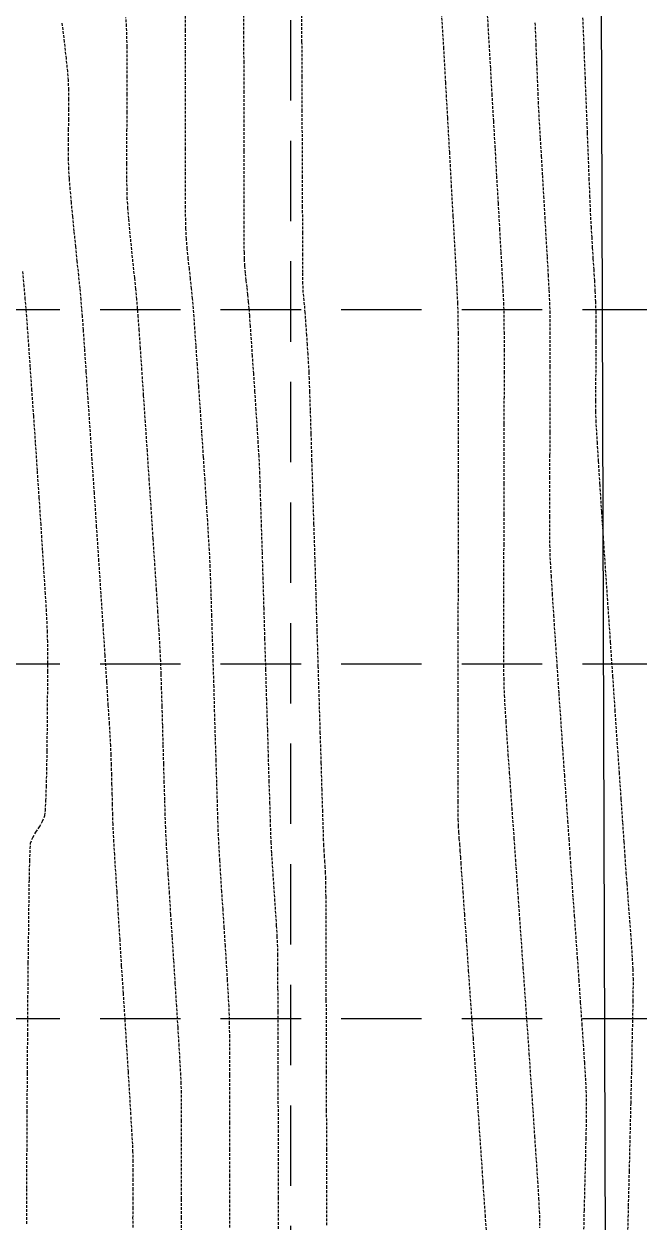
# Model space of a CAD drawing. Header units: inches. Extents: x 7994 to 10114, y 11164 to 12491.
# Drawn here: x 9889.2 to 9946.6, y 12039.9 to 12151.7 of the extents above; entities that cross this region are included whole.
import ezdxf

# ---------------------------------------------------------------- set-up
doc = ezdxf.new("R2010")
doc.units = ezdxf.units.IN
doc.header["$MEASUREMENT"] = 0
doc.linetypes.add('HIDDEN', pattern=[0.375, 0.25, -0.125])
doc.linetypes.add('x4227topo$0$HIDDEN', pattern=[0.375, 0.25, -0.125])
for name, color, linetype in [('CONTOURS', 43, 'x4227topo$0$HIDDEN'), ('GRID', 254, 'HIDDEN'), ('x4227 lots$0$p-row', 5, 'Continuous')]:
    doc.layers.add(name, color=color, linetype=linetype)

msp = doc.modelspace()

# ---------------------------------------------------------------- linework, layer by layer
at = {"layer": 'CONTOURS', "color": 43}
for p, q in [((9904.29, 12151.04, 1236), (9904.28, 12152.9, 1236)), ((9909.74, 12150.78, 1235), (9909.73, 12153.36, 1235)), ((9915.16, 12149.98, 1234), (9915.15, 12153.14, 1234)), ((9932.41, 12153.21, 1235), (9932.5, 12151.61, 1235)), ((9893, 12150.01, 1238), (9892.78, 12151.86, 1238)), ((9898.79, 12151.47, 1237), (9898.73, 12152.26, 1237)), ((9928.17, 12152.62, 1234), (9928.36, 12149.46, 1234)), ((9941.35, 12152.23, 1237), (9941.46, 12149.44, 1237)), ((9898.82, 12150.64, 1237), (9898.79, 12151.47, 1237)), ((9904.29, 12148.96, 1236), (9904.29, 12151.04, 1236)), ((9909.75, 12148.06, 1235), (9909.74, 12150.78, 1235)), ((9932.5, 12151.61, 1235), (9932.61, 12149.68, 1235)), ((9936.9, 12151.78, 1236), (9936.98, 12149.76, 1236)), ((9893.17, 12148.44, 1238), (9893, 12150.01, 1238)), ((9898.84, 12149.53, 1237), (9898.82, 12150.64, 1237)), ((9915.17, 12146.75, 1234), (9915.16, 12149.98, 1234)), ((9932.61, 12149.68, 1235), (9932.74, 12147.5, 1235)), ((9936.98, 12149.76, 1236), (9937.05, 12147.95, 1236)), ((9893.3, 12147.22, 1238), (9893.17, 12148.44, 1238)), ((9898.85, 12148.2, 1237), (9898.84, 12149.53, 1237)), ((9904.29, 12146.75, 1236), (9904.29, 12148.96, 1236)), ((9928.36, 12149.46, 1234), (9928.54, 12146.19, 1234)), ((9941.46, 12149.44, 1237), (9941.57, 12146.67, 1237)), ((9898.85, 12146.69, 1237), (9898.85, 12148.2, 1237)), ((9909.75, 12145.28, 1235), (9909.75, 12148.06, 1235)), ((9932.74, 12147.5, 1235), (9932.87, 12145.12, 1235)), ((9937.05, 12147.95, 1236), (9937.11, 12146.41, 1236)), ((9893.36, 12146.41, 1238), (9893.3, 12147.22, 1238)), ((9893.4, 12145.52, 1238), (9893.36, 12146.41, 1238)), ((9898.84, 12145.07, 1237), (9898.85, 12146.69, 1237)), ((9904.29, 12144.47, 1236), (9904.29, 12146.75, 1236)), ((9915.18, 12143.52, 1234), (9915.17, 12146.75, 1234)), ((9928.54, 12146.19, 1234), (9928.73, 12142.91, 1234)), ((9937.11, 12146.41, 1236), (9937.16, 12145.21, 1236)), ((9941.57, 12146.67, 1237), (9941.67, 12144.01, 1237)), ((9893.41, 12144.6, 1238), (9893.4, 12145.52, 1238)), ((9909.75, 12142.51, 1235), (9909.75, 12145.28, 1235)), ((9932.87, 12145.12, 1235), (9933.02, 12142.6, 1235)), ((9937.16, 12145.21, 1236), (9937.19, 12144.41, 1236)), ((9893.41, 12143.67, 1238), (9893.41, 12144.6, 1238)), ((9898.84, 12143.4, 1237), (9898.84, 12145.07, 1237)), ((9904.28, 12142.19, 1236), (9904.29, 12144.47, 1236)), ((9937.19, 12144.41, 1236), (9937.23, 12143.6, 1236)), ((9941.67, 12144.01, 1237), (9941.77, 12141.51, 1237)), ((9893.4, 12142.73, 1238), (9893.41, 12143.67, 1238)), ((9898.83, 12141.72, 1237), (9898.84, 12143.4, 1237)), ((9915.2, 12140.37, 1234), (9915.18, 12143.52, 1234)), ((9928.73, 12142.91, 1234), (9928.91, 12139.69, 1234)), ((9937.23, 12143.6, 1236), (9937.3, 12142.44, 1236)), ((9893.37, 12140.85, 1238), (9893.38, 12141.79, 1238)), ((9893.38, 12141.79, 1238), (9893.4, 12142.73, 1238)), ((9904.28, 12139.98, 1236), (9904.28, 12142.19, 1236)), ((9909.75, 12139.83, 1235), (9909.75, 12142.51, 1235)), ((9933.02, 12142.6, 1235), (9933.17, 12140.03, 1235)), ((9937.3, 12142.44, 1236), (9937.38, 12141, 1236)), ((9893.36, 12139.92, 1238), (9893.37, 12140.85, 1238)), ((9898.82, 12140.1, 1237), (9898.83, 12141.72, 1237)), ((9937.38, 12141, 1236), (9937.48, 12139.34, 1236)), ((9941.77, 12141.51, 1237), (9941.86, 12139.23, 1237)), ((9893.37, 12139.01, 1238), (9893.36, 12139.92, 1238)), ((9898.82, 12138.6, 1237), (9898.82, 12140.1, 1237)), ((9904.28, 12137.92, 1236), (9904.28, 12139.98, 1236)), ((9909.76, 12137.31, 1235), (9909.75, 12139.83, 1235)), ((9915.21, 12137.37, 1234), (9915.2, 12140.37, 1234)), ((9928.91, 12139.69, 1234), (9929.08, 12136.59, 1234)), ((9933.17, 12140.03, 1235), (9933.31, 12137.45, 1235)), ((9893.4, 12138.11, 1238), (9893.37, 12139.01, 1238)), ((9898.82, 12137.26, 1237), (9898.82, 12138.6, 1237)), ((9937.48, 12139.34, 1236), (9937.59, 12137.52, 1236)), ((9941.86, 12139.23, 1237), (9941.93, 12137.24, 1237)), ((9893.45, 12137.26, 1238), (9893.4, 12138.11, 1238)), ((9893.54, 12136.22, 1238), (9893.45, 12137.26, 1238)), ((9898.84, 12136.15, 1237), (9898.82, 12137.26, 1237)), ((9904.28, 12136.07, 1236), (9904.28, 12137.92, 1236)), ((9909.76, 12135.03, 1235), (9909.76, 12137.31, 1235)), ((9915.22, 12134.6, 1234), (9915.21, 12137.37, 1234)), ((9933.31, 12137.45, 1235), (9933.46, 12134.94, 1235)), ((9937.59, 12137.52, 1236), (9937.7, 12135.61, 1236)), ((9893.64, 12135.02, 1238), (9893.54, 12136.22, 1238)), ((9898.86, 12135.33, 1237), (9898.84, 12136.15, 1237)), ((9929.08, 12136.59, 1234), (9929.24, 12133.7, 1234)), ((9941.93, 12137.24, 1237), (9942, 12135.6, 1237)), ((9898.92, 12134.46, 1237), (9898.86, 12135.33, 1237)), ((9904.29, 12134.52, 1236), (9904.28, 12136.07, 1236)), ((9909.76, 12133.06, 1235), (9909.76, 12135.03, 1235)), ((9937.7, 12135.61, 1236), (9937.81, 12133.67, 1236)), ((9942, 12135.6, 1237), (9942.05, 12134.39, 1237)), ((9893.77, 12133.7, 1238), (9893.64, 12135.02, 1238)), ((9898.99, 12133.5, 1237), (9898.92, 12134.46, 1237)), ((9904.31, 12133.32, 1236), (9904.29, 12134.52, 1236)), ((9915.23, 12132.15, 1234), (9915.22, 12134.6, 1234)), ((9933.46, 12134.94, 1235), (9933.59, 12132.55, 1235)), ((9942.05, 12134.39, 1237), (9942.08, 12133.65, 1237)), ((9893.91, 12132.32, 1238), (9893.77, 12133.7, 1238)), ((9899.09, 12132.45, 1237), (9898.99, 12133.5, 1237)), ((9904.33, 12132.54, 1236), (9904.31, 12133.32, 1236)), ((9909.77, 12131.47, 1235), (9909.76, 12133.06, 1235)), ((9929.24, 12133.7, 1234), (9929.39, 12131.09, 1234)), ((9937.81, 12133.67, 1236), (9937.92, 12131.75, 1236)), ((9942.08, 12133.65, 1237), (9942.13, 12132.74, 1237)), ((9894.05, 12130.91, 1238), (9893.91, 12132.32, 1238)), ((9899.2, 12131.35, 1237), (9899.09, 12132.45, 1237)), ((9904.38, 12131.61, 1236), (9904.33, 12132.54, 1236)), ((9915.24, 12130.08, 1234), (9915.23, 12132.15, 1234)), ((9933.59, 12132.55, 1235), (9933.71, 12130.37, 1235)), ((9937.92, 12131.75, 1236), (9938.03, 12129.93, 1236)), ((9942.13, 12132.74, 1237), (9942.19, 12131.78, 1237)), ((9942.19, 12131.78, 1237), (9942.25, 12130.78, 1237)), ((9894.19, 12129.53, 1238), (9894.05, 12130.91, 1238)), ((9899.31, 12130.22, 1237), (9899.2, 12131.35, 1237)), ((9904.46, 12130.68, 1236), (9904.38, 12131.61, 1236)), ((9904.55, 12129.75, 1236), (9904.46, 12130.68, 1236)), ((9909.78, 12130.35, 1235), (9909.77, 12131.47, 1235)), ((9929.39, 12131.09, 1234), (9929.51, 12128.83, 1234)), ((9942.25, 12130.78, 1237), (9942.31, 12129.76, 1237)), ((9894.33, 12128.21, 1238), (9894.19, 12129.53, 1238)), ((9899.43, 12129.09, 1237), (9899.31, 12130.22, 1237)), ((9904.65, 12128.83, 1236), (9904.55, 12129.75, 1236)), ((9909.79, 12129.76, 1235), (9909.78, 12130.35, 1235)), ((9909.83, 12129.1, 1235), (9909.79, 12129.76, 1235)), ((9915.24, 12128.48, 1234), (9915.24, 12130.08, 1234)), ((9933.71, 12130.37, 1235), (9933.82, 12128.44, 1235)), ((9938.03, 12129.93, 1236), (9938.12, 12128.27, 1236)), ((9942.31, 12129.76, 1237), (9942.38, 12128.74, 1237)), ((9889.24, 12127.21, 1239), (9889.1, 12128.69, 1239)), ((9899.55, 12127.99, 1237), (9899.43, 12129.09, 1237)), ((9904.75, 12127.9, 1236), (9904.65, 12128.83, 1236)), ((9909.89, 12128.43, 1235), (9909.83, 12129.1, 1235)), ((9909.96, 12127.76, 1235), (9909.89, 12128.43, 1235)), ((9915.25, 12127.42, 1234), (9915.24, 12128.48, 1234)), ((9929.51, 12128.83, 1234), (9929.6, 12126.99, 1234)), ((9933.82, 12128.44, 1235), (9933.9, 12126.84, 1235)), ((9942.38, 12128.74, 1237), (9942.44, 12127.72, 1237)), ((9889.34, 12126, 1239), (9889.24, 12127.21, 1239)), ((9894.45, 12127.01, 1238), (9894.33, 12128.21, 1238)), ((9899.66, 12126.94, 1237), (9899.55, 12127.99, 1237)), ((9904.85, 12126.97, 1236), (9904.75, 12127.9, 1236)), ((9910.03, 12127.1, 1235), (9909.96, 12127.76, 1235)), ((9915.26, 12126.98, 1234), (9915.25, 12127.42, 1234)), ((9938.12, 12128.27, 1236), (9938.2, 12126.83, 1236)), ((9942.44, 12127.72, 1237), (9942.49, 12126.73, 1237)), ((9894.55, 12125.97, 1238), (9894.45, 12127.01, 1238)), ((9899.75, 12125.98, 1237), (9899.66, 12126.94, 1237)), ((9904.95, 12126.04, 1236), (9904.85, 12126.97, 1236)), ((9910.1, 12126.43, 1235), (9910.03, 12127.1, 1235)), ((9910.17, 12125.77, 1235), (9910.1, 12126.43, 1235)), ((9915.28, 12126.6, 1234), (9915.26, 12126.98, 1234)), ((9915.32, 12126.23, 1234), (9915.28, 12126.6, 1234)), ((9915.36, 12125.85, 1234), (9915.32, 12126.23, 1234)), ((9929.6, 12126.99, 1234), (9929.67, 12125.66, 1234)), ((9933.9, 12126.84, 1235), (9933.96, 12125.64, 1235)), ((9938.2, 12126.83, 1236), (9938.25, 12125.68, 1236)), ((9942.49, 12126.73, 1237), (9942.54, 12125.77, 1237)), ((9889.42, 12125.13, 1239), (9889.34, 12126, 1239)), ((9889.48, 12124.38, 1239), (9889.42, 12125.13, 1239)), ((9894.62, 12125.12, 1238), (9894.55, 12125.97, 1238)), ((9894.68, 12124.39, 1238), (9894.62, 12125.12, 1238)), ((9899.82, 12125.12, 1237), (9899.75, 12125.98, 1237)), ((9899.88, 12124.35, 1237), (9899.82, 12125.12, 1237)), ((9905.03, 12125.11, 1236), (9904.95, 12126.04, 1236)), ((9905.09, 12124.35, 1236), (9905.03, 12125.11, 1236)), ((9910.23, 12125.1, 1235), (9910.17, 12125.77, 1235)), ((9910.28, 12124.47, 1235), (9910.23, 12125.1, 1235)), ((9915.4, 12125.47, 1234), (9915.36, 12125.85, 1234)), ((9915.43, 12125.1, 1234), (9915.4, 12125.47, 1234)), ((9915.46, 12124.74, 1234), (9915.43, 12125.1, 1234)), ((9929.67, 12125.66, 1234), (9929.7, 12124.9, 1234)), ((9933.96, 12125.64, 1235), (9933.99, 12124.89, 1235)), ((9938.25, 12125.68, 1236), (9938.28, 12124.87, 1236)), ((9942.54, 12125.77, 1237), (9942.57, 12124.85, 1237)), ((9889.56, 12123.18, 1239), (9889.48, 12124.38, 1239)), ((9894.77, 12123.11, 1238), (9894.68, 12124.39, 1238)), ((9899.97, 12123.09, 1237), (9899.88, 12124.35, 1237)), ((9905.17, 12123.18, 1236), (9905.09, 12124.35, 1236)), ((9910.35, 12123.48, 1235), (9910.28, 12124.47, 1235)), ((9915.5, 12124.18, 1234), (9915.46, 12124.74, 1234)), ((9915.55, 12123.47, 1234), (9915.5, 12124.18, 1234)), ((9929.7, 12124.9, 1234), (9929.71, 12124.16, 1234)), ((9929.71, 12124.16, 1234), (9929.72, 12122.8, 1234)), ((9933.99, 12124.89, 1235), (9934, 12124.15, 1235)), ((9934, 12124.15, 1235), (9934.01, 12122.91, 1235)), ((9938.28, 12124.87, 1236), (9938.29, 12124.08, 1236)), ((9938.29, 12124.08, 1236), (9938.3, 12122.92, 1236)), ((9942.57, 12124.85, 1237), (9942.59, 12123.99, 1237)), ((9942.59, 12123.99, 1237), (9942.59, 12123.02, 1237)), ((9889.68, 12121.59, 1239), (9889.56, 12123.18, 1239)), ((9894.89, 12121.37, 1238), (9894.77, 12123.11, 1238)), ((9900.09, 12121.4, 1237), (9899.97, 12123.09, 1237)), ((9905.27, 12121.66, 1236), (9905.17, 12123.18, 1236)), ((9910.44, 12122.19, 1235), (9910.35, 12123.48, 1235)), ((9915.61, 12122.64, 1234), (9915.55, 12123.47, 1234)), ((9929.72, 12122.8, 1234), (9929.72, 12120.91, 1234)), ((9934.01, 12122.91, 1235), (9934.01, 12121.25, 1235)), ((9938.3, 12122.92, 1236), (9938.3, 12121.43, 1236)), ((9942.59, 12123.02, 1237), (9942.59, 12121.98, 1237)), ((9905.4, 12119.86, 1236), (9905.27, 12121.66, 1236)), ((9910.54, 12120.69, 1235), (9910.44, 12122.19, 1235)), ((9915.67, 12121.75, 1234), (9915.61, 12122.64, 1234)), ((9915.73, 12120.84, 1234), (9915.67, 12121.75, 1234)), ((9942.59, 12121.98, 1237), (9942.58, 12120.88, 1237)), ((9889.81, 12119.67, 1239), (9889.68, 12121.59, 1239)), ((9895.03, 12119.21, 1238), (9894.89, 12121.37, 1238)), ((9900.23, 12119.36, 1237), (9900.09, 12121.4, 1237)), ((9910.66, 12119.05, 1235), (9910.54, 12120.69, 1235)), ((9915.78, 12119.97, 1234), (9915.73, 12120.84, 1234)), ((9929.72, 12120.91, 1234), (9929.73, 12118.55, 1234)), ((9934.01, 12121.25, 1235), (9934.01, 12119.22, 1235)), ((9938.3, 12121.43, 1236), (9938.3, 12119.69, 1236)), ((9942.58, 12120.88, 1237), (9942.57, 12119.76, 1237)), ((9889.96, 12117.49, 1239), (9889.81, 12119.67, 1239)), ((9905.53, 12117.86, 1236), (9905.4, 12119.86, 1236)), ((9915.83, 12119.17, 1234), (9915.78, 12119.97, 1234)), ((9938.3, 12119.69, 1236), (9938.29, 12117.75, 1236)), ((9942.57, 12119.76, 1237), (9942.56, 12118.63, 1237)), ((9895.2, 12116.72, 1238), (9895.03, 12119.21, 1238)), ((9900.38, 12117.04, 1237), (9900.23, 12119.36, 1237)), ((9910.77, 12117.34, 1235), (9910.66, 12119.05, 1235)), ((9915.85, 12118.54, 1234), (9915.83, 12119.17, 1234)), ((9915.89, 12117.34, 1234), (9915.85, 12118.54, 1234)), ((9929.73, 12118.55, 1234), (9929.73, 12115.81, 1234)), ((9934.01, 12119.22, 1235), (9934.01, 12116.89, 1235)), ((9942.56, 12118.63, 1237), (9942.55, 12117.53, 1237)), ((9890.13, 12115.11, 1239), (9889.96, 12117.49, 1239)), ((9905.68, 12115.72, 1236), (9905.53, 12117.86, 1236)), ((9910.88, 12115.65, 1235), (9910.77, 12117.34, 1235)), ((9915.95, 12115.62, 1234), (9915.89, 12117.34, 1234)), ((9938.29, 12117.75, 1236), (9938.29, 12115.69, 1236)), ((9942.55, 12117.53, 1237), (9942.55, 12116.49, 1237)), ((9895.39, 12113.97, 1238), (9895.2, 12116.72, 1238)), ((9900.55, 12114.51, 1237), (9900.38, 12117.04, 1237)), ((9934.01, 12116.89, 1235), (9934, 12114.34, 1235)), ((9942.55, 12116.49, 1237), (9942.55, 12115.52, 1237)), ((9890.3, 12112.61, 1239), (9890.13, 12115.11, 1239)), ((9905.82, 12113.5, 1236), (9905.68, 12115.72, 1236)), ((9910.99, 12114.04, 1235), (9910.88, 12115.65, 1235)), ((9916.02, 12113.45, 1234), (9915.95, 12115.62, 1234)), ((9929.73, 12115.81, 1234), (9929.73, 12112.75, 1234)), ((9938.29, 12115.69, 1236), (9938.28, 12113.56, 1236)), ((9942.55, 12115.52, 1237), (9942.57, 12114.66, 1237)), ((9895.58, 12111, 1238), (9895.39, 12113.97, 1238)), ((9900.73, 12111.83, 1237), (9900.55, 12114.51, 1237)), ((9911.08, 12112.59, 1235), (9910.99, 12114.04, 1235)), ((9934, 12114.34, 1235), (9934, 12111.62, 1235)), ((9942.57, 12114.66, 1237), (9942.61, 12113.92, 1237)), ((9942.61, 12113.92, 1237), (9942.69, 12112.63, 1237)), ((9905.97, 12111.29, 1236), (9905.82, 12113.5, 1236)), ((9916.09, 12110.91, 1234), (9916.02, 12113.45, 1234)), ((9929.73, 12112.75, 1234), (9929.73, 12109.45, 1234)), ((9938.28, 12113.56, 1236), (9938.27, 12111.44, 1236)), ((9890.47, 12110.03, 1239), (9890.3, 12112.61, 1239)), ((9900.91, 12109.09, 1237), (9900.73, 12111.83, 1237)), ((9911.15, 12111.37, 1235), (9911.08, 12112.59, 1235)), ((9934, 12111.62, 1235), (9933.99, 12108.8, 1235)), ((9942.69, 12112.63, 1237), (9942.8, 12110.86, 1237)), ((9895.79, 12107.91, 1238), (9895.58, 12111, 1238)), ((9906.11, 12109.14, 1236), (9905.97, 12111.29, 1236)), ((9911.2, 12110.47, 1235), (9911.15, 12111.37, 1235)), ((9911.23, 12109.73, 1235), (9911.2, 12110.47, 1235)), ((9916.18, 12108.07, 1234), (9916.09, 12110.91, 1234)), ((9938.27, 12111.44, 1236), (9938.26, 12109.37, 1236)), ((9942.8, 12110.86, 1237), (9942.94, 12108.68, 1237)), ((9890.64, 12107.46, 1239), (9890.47, 12110.03, 1239)), ((9911.27, 12108.49, 1235), (9911.23, 12109.73, 1235)), ((9929.73, 12109.45, 1234), (9929.72, 12105.98, 1234)), ((9938.26, 12109.37, 1236), (9938.26, 12107.44, 1236)), ((9901.1, 12106.35, 1237), (9900.91, 12109.09, 1237)), ((9906.24, 12107.12, 1236), (9906.11, 12109.14, 1236)), ((9911.32, 12106.81, 1235), (9911.27, 12108.49, 1235)), ((9933.99, 12108.8, 1235), (9933.98, 12105.94, 1235)), ((9942.94, 12108.68, 1237), (9943.1, 12106.15, 1237)), ((9890.81, 12104.96, 1239), (9890.64, 12107.46, 1239)), ((9896, 12104.74, 1238), (9895.79, 12107.91, 1238)), ((9906.36, 12105.31, 1236), (9906.24, 12107.12, 1236)), ((9916.28, 12104.99, 1234), (9916.18, 12108.07, 1234)), ((9938.26, 12107.44, 1236), (9938.26, 12105.7, 1236)), ((9901.27, 12103.67, 1237), (9901.1, 12106.35, 1237)), ((9911.39, 12104.78, 1235), (9911.32, 12106.81, 1235)), ((9929.72, 12105.98, 1234), (9929.72, 12102.42, 1234)), ((9943.1, 12106.15, 1237), (9943.29, 12103.35, 1237)), ((9890.96, 12102.58, 1239), (9890.81, 12104.96, 1239)), ((9906.45, 12103.76, 1236), (9906.36, 12105.31, 1236)), ((9916.38, 12101.75, 1234), (9916.28, 12104.99, 1234)), ((9933.98, 12105.94, 1235), (9933.98, 12103.12, 1235)), ((9938.26, 12105.7, 1236), (9938.26, 12104.21, 1236)), ((9896.21, 12101.58, 1238), (9896, 12104.74, 1238)), ((9906.53, 12102.56, 1236), (9906.45, 12103.76, 1236)), ((9911.46, 12102.44, 1235), (9911.39, 12104.78, 1235)), ((9938.26, 12104.21, 1236), (9938.27, 12103.04, 1236)), ((9901.44, 12101.14, 1237), (9901.27, 12103.67, 1237)), ((9933.98, 12103.12, 1235), (9933.97, 12100.4, 1235)), ((9938.27, 12103.04, 1236), (9938.28, 12102.26, 1236)), ((9943.29, 12103.35, 1237), (9943.49, 12100.35, 1237)), ((9891.1, 12100.4, 1239), (9890.96, 12102.58, 1239)), ((9896.41, 12098.48, 1238), (9896.21, 12101.58, 1238)), ((9906.57, 12101.76, 1236), (9906.53, 12102.56, 1236)), ((9906.6, 12101, 1236), (9906.57, 12101.76, 1236)), ((9911.54, 12099.87, 1235), (9911.46, 12102.44, 1235)), ((9916.48, 12098.41, 1234), (9916.38, 12101.75, 1234)), ((9929.72, 12102.42, 1234), (9929.72, 12098.82, 1234)), ((9938.28, 12102.26, 1236), (9938.32, 12101.46, 1236)), ((9891.22, 12098.48, 1239), (9891.1, 12100.4, 1239)), ((9901.59, 12098.82, 1237), (9901.44, 12101.14, 1237)), ((9906.64, 12099.81, 1236), (9906.6, 12101, 1236)), ((9933.97, 12100.4, 1235), (9933.97, 12097.85, 1235)), ((9938.32, 12101.46, 1236), (9938.4, 12100.18, 1236)), ((9906.69, 12098.27, 1236), (9906.64, 12099.81, 1236)), ((9911.62, 12097.14, 1235), (9911.54, 12099.87, 1235)), ((9938.4, 12100.18, 1236), (9938.5, 12098.5, 1236)), ((9943.49, 12100.35, 1237), (9943.7, 12097.21, 1237)), ((9891.32, 12096.89, 1239), (9891.22, 12098.48, 1239)), ((9896.61, 12095.52, 1238), (9896.41, 12098.48, 1238)), ((9901.72, 12096.78, 1237), (9901.59, 12098.82, 1237)), ((9906.75, 12096.44, 1236), (9906.69, 12098.27, 1236)), ((9916.58, 12095.05, 1234), (9916.48, 12098.41, 1234)), ((9929.72, 12098.82, 1234), (9929.71, 12095.28, 1234)), ((9938.5, 12098.5, 1236), (9938.63, 12096.49, 1236)), ((9911.7, 12094.3, 1235), (9911.62, 12097.14, 1235)), ((9933.97, 12097.85, 1235), (9933.97, 12095.52, 1235)), ((9943.7, 12097.21, 1237), (9943.92, 12093.99, 1237)), ((9891.38, 12095.68, 1239), (9891.32, 12096.89, 1239)), ((9901.82, 12095.09, 1237), (9901.72, 12096.78, 1237)), ((9906.81, 12094.37, 1236), (9906.75, 12096.44, 1236)), ((9938.63, 12096.49, 1236), (9938.78, 12094.22, 1236)), ((9891.41, 12094.93, 1239), (9891.38, 12095.68, 1239)), ((9891.43, 12094.05, 1239), (9891.41, 12094.93, 1239)), ((9896.79, 12092.76, 1238), (9896.61, 12095.52, 1238)), ((9901.9, 12093.83, 1237), (9901.82, 12095.09, 1237)), ((9916.68, 12091.72, 1234), (9916.58, 12095.05, 1234)), ((9929.71, 12095.28, 1234), (9929.71, 12091.86, 1234)), ((9933.97, 12095.52, 1235), (9933.97, 12093.49, 1235)), ((9891.44, 12092.8, 1239), (9891.43, 12094.05, 1239)), ((9901.94, 12093.06, 1237), (9901.9, 12093.83, 1237)), ((9906.88, 12092.15, 1236), (9906.81, 12094.37, 1236)), ((9911.79, 12091.44, 1235), (9911.7, 12094.3, 1235)), ((9938.78, 12094.22, 1236), (9938.95, 12091.76, 1236)), ((9943.92, 12093.99, 1237), (9944.14, 12090.78, 1237)), ((9891.44, 12091.26, 1239), (9891.44, 12092.8, 1239)), ((9896.95, 12090.27, 1238), (9896.79, 12092.76, 1238)), ((9901.98, 12092.21, 1237), (9901.94, 12093.06, 1237)), ((9933.97, 12093.49, 1235), (9933.97, 12091.83, 1235)), ((9902.02, 12091.04, 1237), (9901.98, 12092.21, 1237)), ((9906.95, 12089.83, 1236), (9906.88, 12092.15, 1236)), ((9911.87, 12088.6, 1235), (9911.79, 12091.44, 1235)), ((9916.78, 12088.51, 1234), (9916.68, 12091.72, 1234)), ((9929.71, 12091.86, 1234), (9929.7, 12088.63, 1234)), ((9933.97, 12091.83, 1235), (9933.98, 12090.59, 1235)), ((9938.95, 12091.76, 1236), (9939.12, 12089.19, 1236)), ((9891.43, 12089.52, 1239), (9891.44, 12091.26, 1239)), ((9902.06, 12089.62, 1237), (9902.02, 12091.04, 1237)), ((9933.98, 12090.59, 1235), (9934, 12089.85, 1235)), ((9944.14, 12090.78, 1237), (9944.35, 12087.64, 1237)), ((9891.42, 12087.64, 1239), (9891.43, 12089.52, 1239)), ((9897.08, 12088.12, 1238), (9896.95, 12090.27, 1238)), ((9902.11, 12088, 1237), (9902.06, 12089.62, 1237)), ((9907.01, 12087.48, 1236), (9906.95, 12089.83, 1236)), ((9934, 12089.85, 1235), (9934.03, 12089.03, 1235)), ((9939.12, 12089.19, 1236), (9939.3, 12086.59, 1236)), ((9897.2, 12086.37, 1238), (9897.08, 12088.12, 1238)), ((9911.96, 12085.87, 1235), (9911.87, 12088.6, 1235)), ((9916.87, 12085.48, 1234), (9916.78, 12088.51, 1234)), ((9929.7, 12088.63, 1234), (9929.7, 12085.68, 1234)), ((9934.03, 12089.03, 1235), (9934.09, 12087.92, 1235)), ((9891.4, 12085.72, 1239), (9891.42, 12087.64, 1239)), ((9902.16, 12086.25, 1237), (9902.11, 12088, 1237)), ((9907.08, 12085.16, 1236), (9907.01, 12087.48, 1236)), ((9934.09, 12087.92, 1235), (9934.18, 12086.58, 1235)), ((9944.35, 12087.64, 1237), (9944.55, 12084.64, 1237)), ((9897.27, 12085.09, 1238), (9897.2, 12086.37, 1238)), ((9902.21, 12084.44, 1237), (9902.16, 12086.25, 1237)), ((9912.03, 12083.3, 1235), (9911.96, 12085.87, 1235)), ((9934.18, 12086.58, 1235), (9934.27, 12085.08, 1235)), ((9939.3, 12086.59, 1236), (9939.47, 12084.02, 1236)), ((9891.38, 12083.84, 1239), (9891.4, 12085.72, 1239)), ((9897.31, 12084.35, 1238), (9897.27, 12085.09, 1238)), ((9907.15, 12082.94, 1236), (9907.08, 12085.16, 1236)), ((9916.96, 12082.7, 1234), (9916.87, 12085.48, 1234)), ((9929.7, 12085.68, 1234), (9929.7, 12083.06, 1234)), ((9934.27, 12085.08, 1235), (9934.38, 12083.46, 1235)), ((9891.35, 12082.07, 1239), (9891.38, 12083.84, 1239)), ((9897.35, 12083.46, 1238), (9897.31, 12084.35, 1238)), ((9902.26, 12082.63, 1237), (9902.21, 12084.44, 1237)), ((9939.47, 12084.02, 1236), (9939.64, 12081.57, 1236)), ((9944.55, 12084.64, 1237), (9944.75, 12081.84, 1237)), ((9897.38, 12082.55, 1238), (9897.35, 12083.46, 1238)), ((9897.41, 12081.62, 1238), (9897.38, 12082.55, 1238)), ((9902.31, 12080.88, 1237), (9902.26, 12082.63, 1237)), ((9907.21, 12080.88, 1236), (9907.15, 12082.94, 1236)), ((9912.1, 12080.96, 1235), (9912.03, 12083.3, 1235)), ((9917.03, 12080.24, 1234), (9916.96, 12082.7, 1234)), ((9929.7, 12083.06, 1234), (9929.7, 12080.85, 1234)), ((9934.38, 12083.46, 1235), (9934.5, 12081.79, 1235)), ((9891.31, 12080.5, 1239), (9891.35, 12082.07, 1239)), ((9897.43, 12080.69, 1238), (9897.41, 12081.62, 1238)), ((9934.5, 12081.79, 1235), (9934.62, 12080.11, 1235)), ((9939.64, 12081.57, 1236), (9939.8, 12079.29, 1236)), ((9944.75, 12081.84, 1237), (9944.92, 12079.31, 1237)), ((9891.27, 12079.22, 1239), (9891.31, 12080.5, 1239)), ((9897.46, 12079.76, 1238), (9897.43, 12080.69, 1238)), ((9902.36, 12079.26, 1237), (9902.31, 12080.88, 1237)), ((9907.27, 12079.04, 1236), (9907.21, 12080.88, 1236)), ((9912.17, 12078.93, 1235), (9912.1, 12080.96, 1235)), ((9917.1, 12078.17, 1234), (9917.03, 12080.24, 1234)), ((9929.7, 12080.85, 1234), (9929.7, 12079.13, 1234)), ((9891.22, 12078.29, 1239), (9891.27, 12079.22, 1239)), ((9897.48, 12078.83, 1238), (9897.46, 12079.76, 1238)), ((9902.4, 12077.84, 1237), (9902.36, 12079.26, 1237)), ((9929.7, 12079.13, 1234), (9929.7, 12077.98, 1234)), ((9934.62, 12080.11, 1235), (9934.73, 12078.5, 1235)), ((9939.8, 12079.29, 1236), (9939.94, 12077.28, 1236)), ((9944.92, 12079.31, 1237), (9945.07, 12077.13, 1237)), ((9891.17, 12077.81, 1239), (9891.22, 12078.29, 1239)), ((9897.5, 12077.9, 1238), (9897.48, 12078.83, 1238)), ((9907.31, 12077.5, 1236), (9907.27, 12079.04, 1236)), ((9912.22, 12077.25, 1235), (9912.17, 12078.93, 1235)), ((9917.15, 12076.56, 1234), (9917.1, 12078.17, 1234)), ((9934.73, 12078.5, 1235), (9934.84, 12076.99, 1235)), ((9890.66, 12076.76, 1239), (9890.96, 12077.27, 1239)), ((9890.96, 12077.27, 1239), (9891.17, 12077.81, 1239)), ((9897.53, 12076.99, 1238), (9897.5, 12077.9, 1238)), ((9897.57, 12076.1, 1238), (9897.53, 12076.99, 1238)), ((9902.44, 12076.67, 1237), (9902.4, 12077.84, 1237)), ((9907.35, 12076.31, 1236), (9907.31, 12077.5, 1236)), ((9912.26, 12076.02, 1235), (9912.22, 12077.25, 1235)), ((9929.7, 12077.98, 1234), (9929.71, 12077.45, 1234)), ((9929.71, 12077.45, 1234), (9929.73, 12076.86, 1234)), ((9934.84, 12076.99, 1235), (9934.94, 12075.66, 1235)), ((9939.94, 12077.28, 1236), (9940.06, 12075.6, 1236)), ((9945.07, 12077.13, 1237), (9945.19, 12075.36, 1237)), ((9890.04, 12075.76, 1239), (9890.33, 12076.27, 1239)), ((9890.33, 12076.27, 1239), (9890.66, 12076.76, 1239)), ((9897.61, 12075.35, 1238), (9897.57, 12076.1, 1238)), ((9902.48, 12075.82, 1237), (9902.44, 12076.67, 1237)), ((9902.52, 12075.03, 1237), (9902.48, 12075.82, 1237)), ((9907.39, 12075.55, 1236), (9907.35, 12076.31, 1236)), ((9912.29, 12075.27, 1235), (9912.26, 12076.02, 1235)), ((9917.18, 12075.48, 1234), (9917.15, 12076.56, 1234)), ((9929.73, 12076.86, 1234), (9929.77, 12076.27, 1234)), ((9929.77, 12076.27, 1234), (9929.81, 12075.68, 1234)), ((9889.76, 12073.59, 1239), (9889.8, 12074.73, 1239)), ((9889.8, 12074.73, 1239), (9889.83, 12075.22, 1239)), ((9889.83, 12075.22, 1239), (9890.04, 12075.76, 1239)), ((9897.68, 12074.16, 1238), (9897.61, 12075.35, 1238)), ((9902.59, 12073.85, 1237), (9902.52, 12075.03, 1237)), ((9907.43, 12074.72, 1236), (9907.39, 12075.55, 1236)), ((9907.5, 12073.6, 1236), (9907.43, 12074.72, 1236)), ((9912.34, 12074.33, 1235), (9912.29, 12075.27, 1235)), ((9917.2, 12075, 1234), (9917.18, 12075.48, 1234)), ((9917.23, 12074.49, 1234), (9917.2, 12075, 1234)), ((9929.81, 12075.68, 1234), (9929.86, 12075.1, 1234)), ((9929.86, 12075.1, 1234), (9929.9, 12074.51, 1234)), ((9934.94, 12075.66, 1235), (9935.01, 12074.55, 1235)), ((9940.06, 12075.6, 1236), (9940.15, 12074.32, 1236)), ((9945.19, 12075.36, 1237), (9945.28, 12074.07, 1237)), ((9889.72, 12071.88, 1239), (9889.76, 12073.59, 1239)), ((9897.78, 12072.59, 1238), (9897.68, 12074.16, 1238)), ((9902.68, 12072.33, 1237), (9902.59, 12073.85, 1237)), ((9907.58, 12072.24, 1236), (9907.5, 12073.6, 1236)), ((9912.41, 12073.28, 1235), (9912.34, 12074.33, 1235)), ((9917.26, 12073.98, 1234), (9917.23, 12074.49, 1234)), ((9917.3, 12073.47, 1234), (9917.26, 12073.98, 1234)), ((9929.9, 12074.51, 1234), (9929.94, 12073.92, 1234)), ((9929.94, 12073.92, 1234), (9929.98, 12073.41, 1234)), ((9935.01, 12074.55, 1235), (9935.07, 12073.72, 1235)), ((9935.07, 12073.72, 1235), (9935.12, 12073, 1235)), ((9940.15, 12074.32, 1236), (9940.2, 12073.53, 1236)), ((9945.28, 12074.07, 1237), (9945.33, 12073.33, 1237)), ((9897.9, 12070.71, 1238), (9897.78, 12072.59, 1238)), ((9912.48, 12072.16, 1235), (9912.41, 12073.28, 1235)), ((9917.33, 12072.96, 1234), (9917.3, 12073.47, 1234)), ((9917.36, 12072.45, 1234), (9917.33, 12072.96, 1234)), ((9917.39, 12071.94, 1234), (9917.36, 12072.45, 1234)), ((9929.98, 12073.41, 1234), (9930.05, 12072.31, 1234)), ((9935.12, 12073, 1235), (9935.2, 12071.81, 1235)), ((9940.2, 12073.53, 1236), (9940.25, 12072.75, 1236)), ((9940.25, 12072.75, 1236), (9940.34, 12071.6, 1236)), ((9945.33, 12073.33, 1237), (9945.39, 12072.45, 1237)), ((9945.39, 12072.45, 1237), (9945.47, 12071.45, 1237)), ((9889.69, 12069.67, 1239), (9889.72, 12071.88, 1239)), ((9902.8, 12070.56, 1237), (9902.68, 12072.33, 1237)), ((9907.68, 12070.71, 1236), (9907.58, 12072.24, 1236)), ((9912.56, 12071, 1235), (9912.48, 12072.16, 1235)), ((9917.39, 12071.43, 1234), (9917.39, 12071.94, 1234)), ((9917.4, 12070.26, 1234), (9917.39, 12071.43, 1234)), ((9930.05, 12072.31, 1234), (9930.17, 12070.68, 1234)), ((9935.2, 12071.81, 1235), (9935.32, 12070.21, 1235)), ((9940.34, 12071.6, 1236), (9940.44, 12070.14, 1236)), ((9945.47, 12071.45, 1237), (9945.55, 12070.34, 1237)), ((9898.03, 12068.56, 1238), (9897.9, 12070.71, 1238)), ((9902.92, 12068.58, 1237), (9902.8, 12070.56, 1237)), ((9907.79, 12069.07, 1236), (9907.68, 12070.71, 1236)), ((9912.64, 12069.83, 1235), (9912.56, 12071, 1235)), ((9917.41, 12068.52, 1234), (9917.4, 12070.26, 1234)), ((9930.17, 12070.68, 1234), (9930.31, 12068.6, 1234)), ((9935.32, 12070.21, 1235), (9935.45, 12068.27, 1235)), ((9945.55, 12070.34, 1237), (9945.64, 12069.17, 1237)), ((9889.66, 12067.04, 1239), (9889.69, 12069.67, 1239)), ((9907.9, 12067.36, 1236), (9907.79, 12069.07, 1236)), ((9912.72, 12068.67, 1235), (9912.64, 12069.83, 1235)), ((9940.44, 12070.14, 1236), (9940.56, 12068.44, 1236)), ((9945.64, 12069.17, 1237), (9945.73, 12067.97, 1237)), ((9898.18, 12066.23, 1238), (9898.03, 12068.56, 1238)), ((9903.06, 12066.48, 1237), (9902.92, 12068.58, 1237)), ((9912.79, 12067.55, 1235), (9912.72, 12068.67, 1235)), ((9917.41, 12066.28, 1234), (9917.41, 12068.52, 1234)), ((9930.31, 12068.6, 1234), (9930.49, 12066.12, 1234)), ((9935.45, 12068.27, 1235), (9935.61, 12066.04, 1235)), ((9940.56, 12068.44, 1236), (9940.7, 12066.55, 1236)), ((9945.73, 12067.97, 1237), (9945.82, 12066.76, 1237)), ((9889.62, 12064.06, 1239), (9889.66, 12067.04, 1239)), ((9908.01, 12065.66, 1236), (9907.9, 12067.36, 1236)), ((9912.85, 12066.51, 1235), (9912.79, 12067.55, 1235)), ((9898.33, 12063.77, 1238), (9898.18, 12066.23, 1238)), ((9903.2, 12064.31, 1237), (9903.06, 12066.48, 1237)), ((9912.89, 12065.56, 1235), (9912.85, 12066.51, 1235)), ((9917.42, 12063.62, 1234), (9917.41, 12066.28, 1234)), ((9930.49, 12066.12, 1234), (9930.68, 12063.32, 1234)), ((9935.61, 12066.04, 1235), (9935.78, 12063.6, 1235)), ((9940.7, 12066.55, 1236), (9940.84, 12064.53, 1236)), ((9945.82, 12066.76, 1237), (9945.9, 12065.59, 1237)), ((9908.12, 12064.01, 1236), (9908.01, 12065.66, 1236)), ((9912.9, 12064.79, 1235), (9912.89, 12065.56, 1235)), ((9912.91, 12063.48, 1235), (9912.9, 12064.79, 1235)), ((9945.9, 12065.59, 1237), (9945.97, 12064.49, 1237)), ((9889.59, 12060.81, 1239), (9889.62, 12064.06, 1239)), ((9898.5, 12061.25, 1238), (9898.33, 12063.77, 1238)), ((9903.34, 12062.14, 1237), (9903.2, 12064.31, 1237)), ((9908.21, 12062.49, 1236), (9908.12, 12064.01, 1236)), ((9912.92, 12061.7, 1235), (9912.91, 12063.48, 1235)), ((9917.43, 12060.61, 1234), (9917.42, 12063.62, 1234)), ((9935.78, 12063.6, 1235), (9935.96, 12061, 1235)), ((9940.84, 12064.53, 1236), (9940.99, 12062.46, 1236)), ((9945.97, 12064.49, 1237), (9946.02, 12063.48, 1237)), ((9946.02, 12063.48, 1237), (9946.05, 12062.6, 1237)), ((9908.29, 12061.13, 1236), (9908.21, 12062.49, 1236)), ((9930.68, 12063.32, 1234), (9930.89, 12060.27, 1234)), ((9940.99, 12062.46, 1236), (9941.13, 12060.38, 1236)), ((9946.05, 12062.6, 1237), (9946.05, 12061.85, 1237)), ((9898.66, 12058.73, 1238), (9898.5, 12061.25, 1238)), ((9903.47, 12060.03, 1237), (9903.34, 12062.14, 1237)), ((9912.93, 12059.52, 1235), (9912.92, 12061.7, 1235)), ((9946.05, 12061.85, 1237), (9946.03, 12060.53, 1237)), ((9889.57, 12057.36, 1239), (9889.59, 12060.81, 1239)), ((9908.35, 12060.01, 1236), (9908.29, 12061.13, 1236)), ((9917.44, 12057.34, 1234), (9917.43, 12060.61, 1234)), ((9930.89, 12060.27, 1234), (9931.12, 12057.04, 1234)), ((9935.96, 12061, 1235), (9936.15, 12058.31, 1235)), ((9941.13, 12060.38, 1236), (9941.27, 12058.37, 1236)), ((9946.03, 12060.53, 1237), (9946, 12058.71, 1237)), ((9903.59, 12058.06, 1237), (9903.47, 12060.03, 1237)), ((9908.39, 12059.18, 1236), (9908.35, 12060.01, 1236)), ((9908.4, 12058.4, 1236), (9908.39, 12059.18, 1236)), ((9912.94, 12057.01, 1235), (9912.93, 12059.52, 1235)), ((9898.81, 12056.27, 1238), (9898.66, 12058.73, 1238)), ((9903.7, 12056.29, 1237), (9903.59, 12058.06, 1237)), ((9908.42, 12057.16, 1236), (9908.4, 12058.4, 1236)), ((9936.15, 12058.31, 1235), (9936.34, 12055.59, 1235)), ((9941.27, 12058.37, 1236), (9941.4, 12056.48, 1236)), ((9946, 12058.71, 1237), (9945.95, 12056.46, 1237)), ((9889.54, 12053.79, 1239), (9889.57, 12057.36, 1239)), ((9908.42, 12055.55, 1236), (9908.42, 12057.16, 1236)), ((9912.95, 12054.26, 1235), (9912.94, 12057.01, 1235)), ((9917.45, 12053.87, 1234), (9917.44, 12057.34, 1234)), ((9931.12, 12057.04, 1234), (9931.35, 12053.69, 1234)), ((9898.96, 12053.93, 1238), (9898.81, 12056.27, 1238)), ((9903.79, 12054.77, 1237), (9903.7, 12056.29, 1237)), ((9941.4, 12056.48, 1236), (9941.51, 12054.77, 1236)), ((9945.95, 12056.46, 1237), (9945.9, 12053.86, 1237)), ((9903.86, 12053.59, 1237), (9903.79, 12054.77, 1237)), ((9908.43, 12053.62, 1236), (9908.42, 12055.55, 1236)), ((9936.34, 12055.59, 1235), (9936.52, 12052.89, 1235)), ((9941.51, 12054.77, 1236), (9941.6, 12053.31, 1236)), ((9889.52, 12050.16, 1239), (9889.54, 12053.79, 1239)), ((9899.09, 12051.79, 1238), (9898.96, 12053.93, 1238)), ((9903.89, 12052.8, 1237), (9903.86, 12053.59, 1237)), ((9908.43, 12051.45, 1236), (9908.43, 12053.62, 1236)), ((9912.95, 12051.32, 1235), (9912.95, 12054.26, 1235)), ((9917.46, 12050.28, 1234), (9917.45, 12053.87, 1234)), ((9931.35, 12053.69, 1234), (9931.58, 12050.3, 1234)), ((9945.9, 12053.86, 1237), (9945.83, 12050.97, 1237)), ((9903.91, 12051.94, 1237), (9903.89, 12052.8, 1237)), ((9936.52, 12052.89, 1235), (9936.7, 12050.3, 1235)), ((9941.6, 12053.31, 1236), (9941.66, 12052.16, 1236)), ((9899.2, 12049.91, 1238), (9899.09, 12051.79, 1238)), ((9903.92, 12050.74, 1237), (9903.91, 12051.94, 1237)), ((9908.44, 12049.11, 1236), (9908.43, 12051.45, 1236)), ((9912.96, 12048.28, 1235), (9912.95, 12051.32, 1235)), ((9941.66, 12052.16, 1236), (9941.69, 12051.39, 1236)), ((9941.69, 12051.39, 1236), (9941.69, 12050.62, 1236)), ((9889.5, 12046.56, 1239), (9889.52, 12050.16, 1239)), ((9903.92, 12049.28, 1237), (9903.92, 12050.74, 1237)), ((9917.47, 12046.66, 1234), (9917.46, 12050.28, 1234)), ((9931.58, 12050.3, 1234), (9931.81, 12046.92, 1234)), ((9936.7, 12050.3, 1235), (9936.86, 12047.85, 1235)), ((9941.69, 12050.62, 1236), (9941.68, 12049.38, 1236)), ((9945.83, 12050.97, 1237), (9945.76, 12047.88, 1237)), ((9899.29, 12048.34, 1238), (9899.2, 12049.91, 1238)), ((9903.93, 12047.61, 1237), (9903.92, 12049.28, 1237)), ((9908.44, 12046.66, 1236), (9908.44, 12049.11, 1236)), ((9941.68, 12049.38, 1236), (9941.64, 12047.72, 1236)), ((9899.36, 12047.16, 1238), (9899.29, 12048.34, 1238)), ((9912.96, 12045.21, 1235), (9912.96, 12048.28, 1235)), ((9936.86, 12047.85, 1235), (9937.01, 12045.63, 1235)), ((9945.76, 12047.88, 1237), (9945.68, 12044.63, 1237)), ((9899.39, 12046.42, 1238), (9899.36, 12047.16, 1238)), ((9903.93, 12045.8, 1237), (9903.93, 12047.61, 1237)), ((9931.81, 12046.92, 1234), (9932.03, 12043.64, 1234)), ((9941.64, 12047.72, 1236), (9941.6, 12045.73, 1236)), ((9889.49, 12043.05, 1239), (9889.5, 12046.56, 1239)), ((9899.41, 12045.54, 1238), (9899.39, 12046.42, 1238)), ((9903.92, 12043.93, 1237), (9903.93, 12045.8, 1237)), ((9908.44, 12044.17, 1236), (9908.44, 12046.66, 1236)), ((9917.48, 12043.07, 1234), (9917.47, 12046.66, 1234)), ((9937.01, 12045.63, 1235), (9937.14, 12043.69, 1235)), ((9941.6, 12045.73, 1236), (9941.54, 12043.45, 1236)), ((9899.42, 12044.65, 1238), (9899.41, 12045.54, 1238)), ((9899.42, 12043.77, 1238), (9899.42, 12044.65, 1238)), ((9912.97, 12042.18, 1235), (9912.96, 12045.21, 1235)), ((9945.68, 12044.63, 1237), (9945.6, 12041.32, 1237)), ((9899.41, 12042.89, 1238), (9899.42, 12043.77, 1238)), ((9903.92, 12042.06, 1237), (9903.92, 12043.93, 1237)), ((9908.44, 12041.73, 1236), (9908.44, 12044.17, 1236)), ((9932.03, 12043.64, 1234), (9932.24, 12040.52, 1234)), ((9937.14, 12043.69, 1235), (9937.23, 12042.09, 1235)), ((9941.54, 12043.45, 1236), (9941.48, 12040.98, 1236)), ((9889.48, 12039.72, 1239), (9889.49, 12043.05, 1239)), ((9899.4, 12042.01, 1238), (9899.41, 12042.89, 1238)), ((9917.49, 12039.59, 1234), (9917.48, 12043.07, 1234)), ((9899.39, 12040.25, 1238), (9899.4, 12041.13, 1238)), ((9899.4, 12041.13, 1238), (9899.4, 12042.01, 1238)), ((9903.92, 12040.26, 1237), (9903.92, 12042.06, 1237)), ((9908.44, 12039.38, 1236), (9908.44, 12041.73, 1236)), ((9912.97, 12039.26, 1235), (9912.97, 12042.18, 1235)), ((9937.23, 12042.09, 1235), (9937.3, 12040.89, 1235)), ((9945.6, 12041.32, 1237), (9945.52, 12038.01, 1237)), ((9899.4, 12039.36, 1238), (9899.39, 12040.25, 1238)), ((9903.92, 12038.59, 1237), (9903.92, 12040.26, 1237)), ((9932.24, 12040.52, 1234), (9932.44, 12037.62, 1234)), ((9937.3, 12040.89, 1235), (9937.33, 12040.17, 1235)), ((9937.33, 12040.17, 1235), (9937.33, 12039.35, 1235)), ((9941.48, 12040.98, 1236), (9941.42, 12038.36, 1236))]:
    msp.add_line(p, q, dxfattribs=at)
at = {"layer": 'GRID', "color": 253, "linetype": 'HIDDEN', "ltscale": 30}
for p, q in [((9914.09, 12455.77), (9914.09, 11298)), ((8028.82, 12125.02), (10079.47, 12125.02)), ((8028.82, 12091.95), (10079.47, 12091.95)), ((8028.82, 12058.87), (10079.47, 12058.87))]:
    msp.add_line(p, q, dxfattribs=at)
at = {"layer": 'x4227 lots$0$p-row', "color": 7}
msp.add_line((9942.4, 12364.35), (9944.58, 11685.48), dxfattribs=at)

doc.saveas('drawing.dxf')
